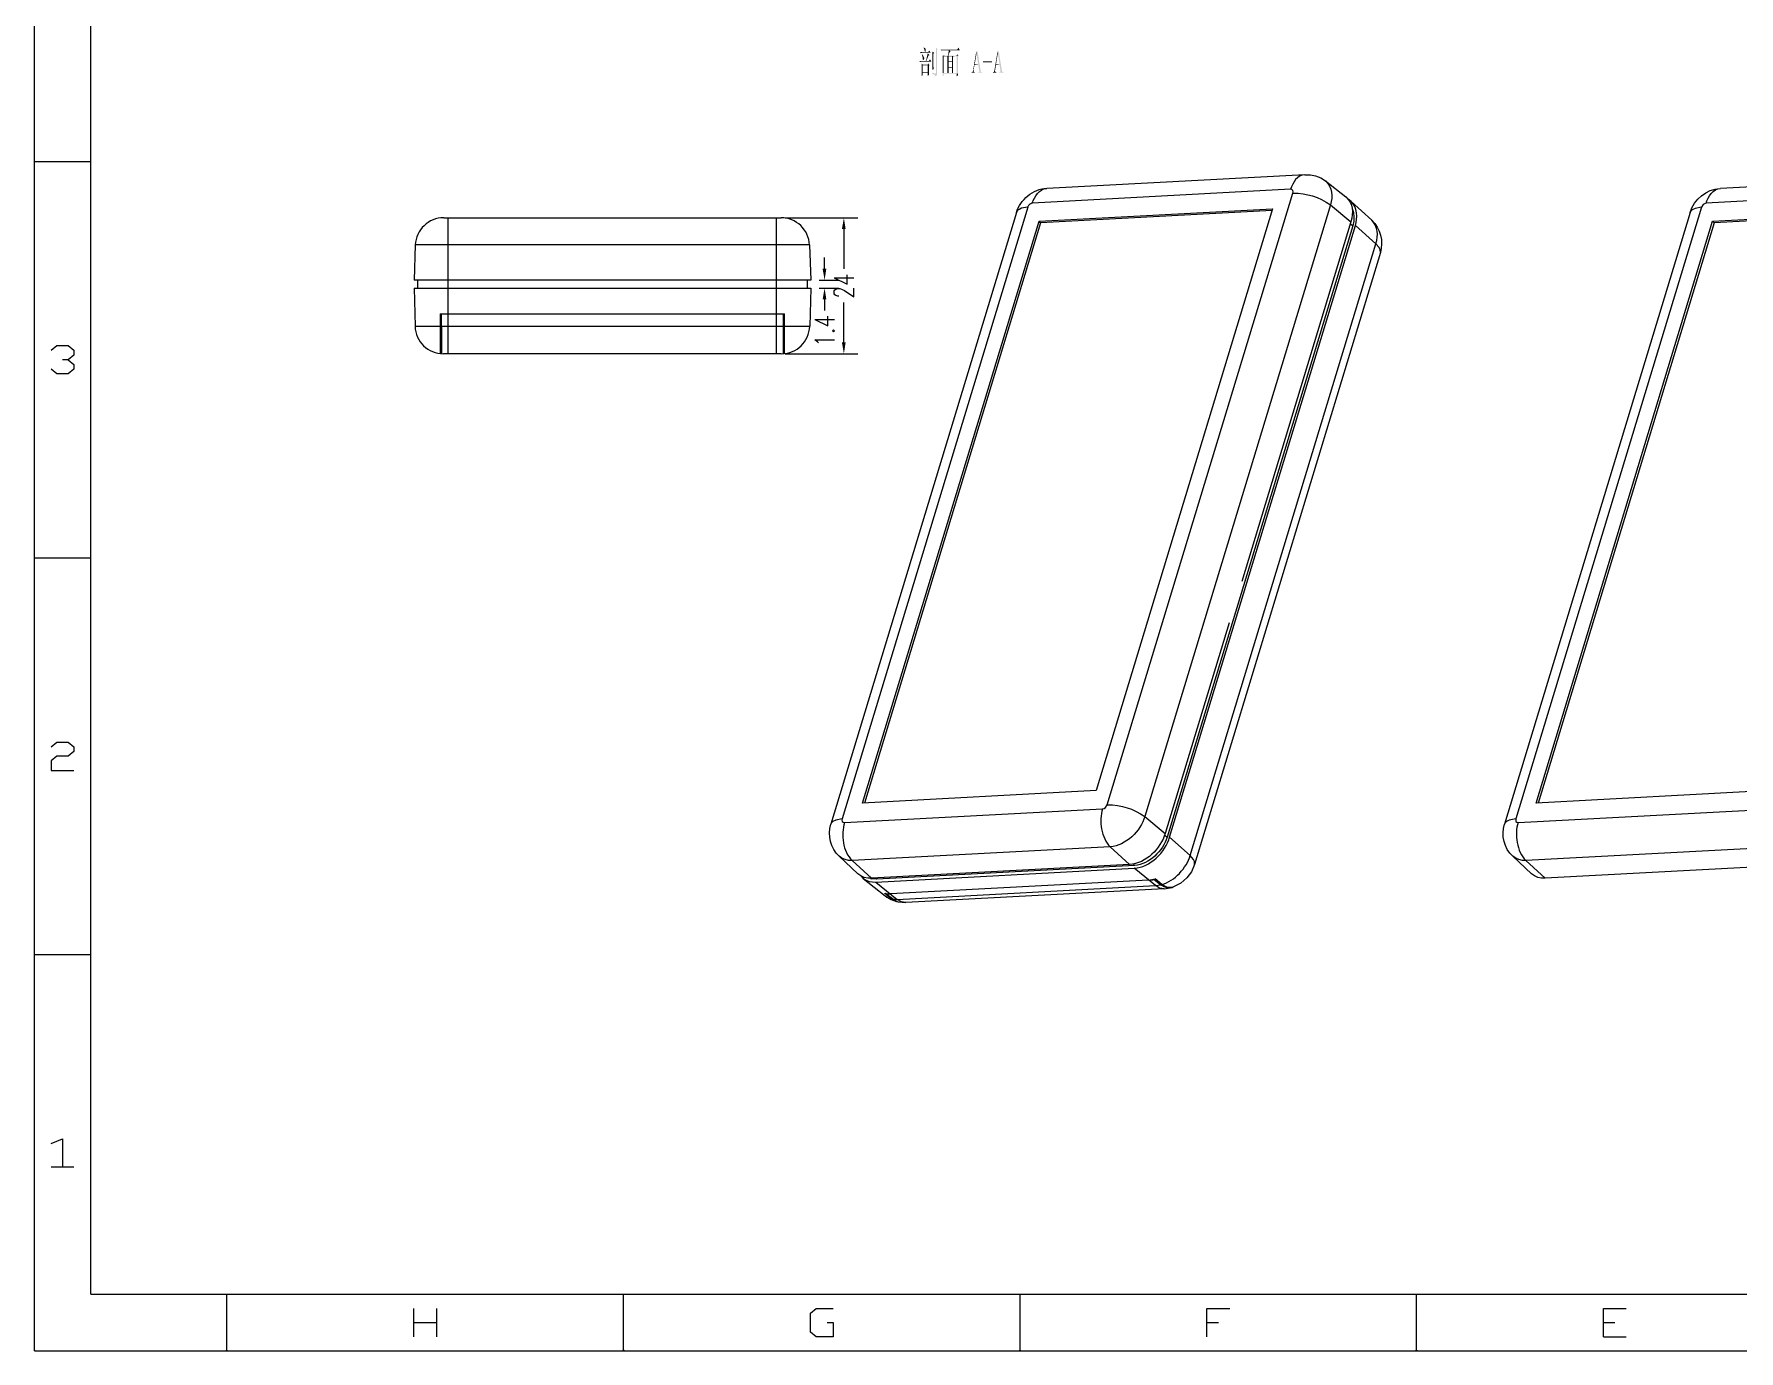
# Model space of a CAD drawing. Header units: millimetres. Extents: x -84 to 204, y -204 to 50.
# Drawn here: x -84.4 to 61.5, y -203.6 to -90.9 of the extents above; entities that cross this region are included whole.
import ezdxf

# ---------------------------------------------------------------- set-up
doc = ezdxf.new("R2010")
doc.units = ezdxf.units.MM

msp = doc.modelspace()

# ---------------------------------------------------------------- hatches: boundary and pattern name
h = msp.add_hatch(color=0)
h.dxf.hatch_style = 2
h.paths.add_polyline_path([(-7.725833, -93.048667), (-7.8105, -93.196833), (-8.636, -93.196833), (-8.5725, -93.2815), (-8.530167, -93.2815), (-8.487833, -93.260333), (-7.598833, -93.260333)])
h = msp.add_hatch(color=0)
h.dxf.hatch_style = 2
h.paths.add_polyline_path([(-7.789333, -92.307833), (-7.874, -92.434833), (-8.5725, -92.434833), (-8.509, -92.540667), (-8.487833, -92.5195), (-8.4455, -92.5195), (-8.403167, -92.498333), (-7.662333, -92.498333)])
h = msp.add_hatch(color=0)
h.dxf.hatch_style = 2
h.paths.add_polyline_path([(-8.403167, -92.604167), (-8.424333, -92.625333), (-8.424333, -92.6465), (-8.382, -92.7735), (-8.382, -92.815833), (-8.360833, -92.879333), (-8.360833, -92.921667), (-8.339667, -92.964), (-8.339667, -93.069833), (-8.3185, -93.112167), (-8.297333, -93.133333), (-8.276167, -93.112167), (-8.233833, -93.0275), (-8.212667, -92.964), (-8.212667, -92.921667), (-8.3185, -92.71), (-8.360833, -92.667667)])
h = msp.add_hatch(color=0)
h.dxf.hatch_style = 2
h.paths.add_polyline_path([(-8.255, -92.032667), (-8.276167, -92.053833), (-8.233403, -92.141559), (-8.209756, -92.233618), (-8.187564, -92.325742), (-8.149167, -92.413667), (-8.128, -92.3925), (-8.106833, -92.3925), (-8.085667, -92.350167), (-8.085667, -92.202), (-8.106833, -92.159667), (-8.128, -92.1385), (-8.170333, -92.096167), (-8.212667, -92.075)])
h = msp.add_hatch(color=0)
h.dxf.hatch_style = 2
h.paths.add_polyline_path([(-7.916333, -92.540667), (-7.958567, -92.702426), (-7.992798, -92.866104), (-8.031129, -93.031105), (-8.085667, -93.196833), (-8.043333, -93.196833), (-7.958667, -93.0275), (-7.958667, -92.985167), (-7.916333, -92.9005), (-7.895167, -92.837), (-7.874, -92.794667), (-7.852833, -92.731167), (-7.768167, -92.688833)])
h = msp.add_hatch(color=0)
h.dxf.hatch_style = 2
h.paths.add_polyline_path([(-7.514167, -92.3925), (-7.514167, -93.958833), (-7.408333, -93.895333), (-7.408333, -93.747167), (-7.4295, -93.704833), (-7.4295, -92.583), (-7.366, -92.498333)])
h = msp.add_hatch(color=0)
h.dxf.hatch_style = 2
h.paths.add_polyline_path([(-7.217833, -92.075), (-7.217833, -92.434833), (-7.217833, -94.234), (-7.239, -94.255167), (-7.281333, -94.276333), (-7.493, -94.2975), (-7.413212, -94.323859), (-7.337822, -94.377933), (-7.281813, -94.449999), (-7.260167, -94.530333), (-7.239, -94.509167), (-7.217833, -94.488), (-7.1755, -94.466833), (-7.154333, -94.4245), (-7.154333, -94.403333), (-7.133167, -94.361), (-7.133167, -94.2975), (-7.112, -94.255167), (-7.112, -92.244333), (-7.0485, -92.180833)])
h = msp.add_hatch(color=0)
h.dxf.hatch_style = 2
h.paths.add_polyline_path([(-5.291667, -92.053833), (-5.3975, -92.223167), (-6.815667, -92.223167), (-6.752167, -92.307833), (-6.731, -92.307833), (-6.688667, -92.286667), (-6.646333, -92.286667), (-5.164667, -92.286667)])
h = msp.add_hatch(color=0)
h.dxf.hatch_style = 2
h.paths.add_polyline_path([(-6.646333, -92.6465), (-6.646333, -92.752333), (-5.439833, -92.794667), (-5.439833, -94.234), (-6.646333, -94.234), (-6.646333, -94.509167), (-6.5405, -94.445667), (-6.5405, -94.2975), (-5.439833, -94.2975), (-5.334, -94.276333), (-5.334, -93.620167), (-5.334, -93.218), (-5.334, -92.837), (-5.291667, -92.752333), (-6.1595, -92.731167), (-6.5405, -92.731167)])
h = msp.add_hatch(color=0)
h.dxf.hatch_style = 2
h.paths.add_polyline_path([(-6.646333, -92.752333), (-6.646333, -94.234), (-6.138333, -94.234), (-6.5405, -94.234), (-6.5405, -92.794667), (-5.439833, -92.794667)])
h = msp.add_hatch(color=0)
h.dxf.hatch_style = 2
h.paths.add_polyline_path([(-6.053667, -92.286667), (-6.117167, -92.286667), (-6.126874, -92.382859), (-6.149314, -92.509578), (-6.176847, -92.635966), (-6.201833, -92.731167), (-6.5405, -92.731167), (-6.138333, -92.731167), (-6.138333, -92.688833), (-6.117167, -92.625333), (-6.053667, -92.498333), (-6.0325, -92.456), (-6.011333, -92.3925), (-5.947833, -92.371333)])
h = msp.add_hatch(color=0)
h.dxf.hatch_style = 2
h.paths.add_polyline_path([(-6.244167, -92.794667), (-6.244167, -94.234), (-6.5405, -94.234), (-6.138333, -94.234), (-6.138333, -93.768333), (-5.842, -93.768333), (-6.138333, -93.704833), (-6.138333, -93.260333), (-5.842, -93.260333), (-6.138333, -93.196833), (-6.138333, -92.794667), (-5.842, -92.794667)])
h = msp.add_hatch(color=0)
h.dxf.hatch_style = 2
h.paths.add_polyline_path([(-5.757333, -92.794667), (-6.244167, -92.794667), (-5.842, -92.794667), (-5.842, -93.196833), (-6.138333, -93.196833), (-5.842, -93.260333), (-5.842, -93.704833), (-6.138333, -93.704833), (-5.842, -93.768333), (-5.842, -94.234), (-5.757333, -94.234)])
h = msp.add_hatch(color=0)
h.dxf.hatch_style = 2
h.paths.add_polyline_path([(-5.3975, -92.625333), (-5.461, -92.731167), (-6.1595, -92.731167), (-5.291667, -92.752333)])
h = msp.add_hatch(color=0)
h.dxf.hatch_style = 2
h.paths.add_polyline_path([(-3.767667, -92.3925), (-4.042833, -94.0435), (-4.085167, -94.128167), (-4.085167, -94.149333), (-4.148667, -94.149333), (-4.148667, -94.212833), (-3.894667, -94.212833), (-3.894667, -94.149333), (-3.915833, -94.149333), (-3.958167, -94.128167), (-3.979333, -94.085833), (-3.979333, -93.937667), (-3.915833, -93.5355), (-3.598333, -93.5355), (-3.894667, -93.472), (-3.7465, -92.583)])
h = msp.add_hatch(color=0)
h.dxf.hatch_style = 2
h.paths.add_polyline_path([(-3.661833, -92.350167), (-3.767667, -92.3925), (-3.7465, -92.583), (-3.598333, -93.472), (-3.894667, -93.472), (-3.598333, -93.5355), (-3.513667, -94.001167), (-3.513667, -94.128167), (-3.534833, -94.149333), (-3.598333, -94.149333), (-3.598333, -94.212833), (-3.280833, -94.212833), (-3.280833, -94.149333), (-3.330062, -94.147084), (-3.365368, -94.128696), (-3.384864, -94.094168), (-3.386667, -94.0435)])
h = msp.add_hatch(color=0)
h.dxf.hatch_style = 2
h.paths.add_polyline_path([(-2.413, -93.302667), (-2.413, -93.218004), (-3.196167, -93.218004), (-3.196167, -93.302667)])
h = msp.add_hatch(color=0)
h.dxf.hatch_style = 2
h.paths.add_polyline_path([(-1.947333, -92.3925), (-2.2225, -94.0435), (-2.243667, -94.085833), (-2.243667, -94.128167), (-2.264833, -94.149333), (-2.328333, -94.149333), (-2.328333, -94.212833), (-2.053167, -94.212833), (-2.053167, -94.149333), (-2.0955, -94.149333), (-2.137833, -94.128167), (-2.137833, -94.085833), (-2.159, -94.064667), (-2.159, -94.001167), (-2.137833, -93.937667), (-2.074333, -93.5355), (-1.778, -93.5355), (-2.074333, -93.472), (-1.926167, -92.583), (-1.905, -92.583)])
h = msp.add_hatch(color=0)
h.dxf.hatch_style = 2
h.paths.add_polyline_path([(-1.8415, -92.350167), (-1.947333, -92.3925), (-1.905, -92.583), (-1.778, -93.472), (-2.074333, -93.472), (-1.778, -93.5355), (-1.693333, -94.001167), (-1.693333, -94.149333), (-1.778, -94.149333), (-1.778, -94.212833), (-1.4605, -94.212833), (-1.4605, -94.149333), (-1.504074, -94.146985), (-1.527307, -94.124727), (-1.543596, -94.088314), (-1.566333, -94.0435)])
h = msp.add_hatch(color=0)
h.dxf.hatch_style = 2
h.paths.add_polyline_path([(-8.4455, -93.4085), (-8.4455, -93.514333), (-8.339667, -93.514333)])
h = msp.add_hatch(color=0)
h.dxf.hatch_style = 2
h.paths.add_polyline_path([(-7.874, -93.4085), (-7.916333, -93.514333), (-8.4455, -93.514333), (-8.4455, -93.556667), (-7.916333, -93.577833), (-7.916333, -94.1705), (-8.339667, -94.1705), (-7.8105, -94.1705), (-7.8105, -93.620167), (-7.768167, -93.556667)])
h = msp.add_hatch(color=0)
h.dxf.hatch_style = 2
h.paths.add_polyline_path([(-8.4455, -93.556667), (-8.4455, -94.191667), (-7.916333, -94.234), (-7.916333, -94.466833), (-7.8105, -94.403333), (-7.8105, -94.1705), (-8.339667, -94.1705), (-8.339667, -93.577833), (-7.916333, -93.577833)])
h = msp.add_hatch(color=0)
h.dxf.hatch_style = 2
h.paths.add_polyline_path([(-8.4455, -94.191667), (-8.4455, -94.488), (-8.339667, -94.4245), (-8.339667, -94.234), (-7.916333, -94.234)])
h = msp.add_hatch(color=0)
h.dxf.hatch_style = 2
h.paths.add_polyline_path([(-7.493, -94.255167), (-7.493, -94.2975), (-7.281333, -94.276333), (-7.387167, -94.276333), (-7.4295, -94.255167)])
h = msp.add_hatch(color=0)
h.dxf.hatch_style = 2
h.paths.add_polyline_path([(-5.334, -94.276333), (-5.439833, -94.2975), (-5.439833, -94.509167), (-5.334, -94.4245), (-5.334, -94.339833)])
h = msp.add_hatch(color=0)
h.dxf.hatch_style = 2
h.paths.add_polyline_path([(-15.261167, -107.590167), (-14.943667, -107.590167), (-15.091833, -106.6165)])
h = msp.add_hatch(color=0)
h.dxf.hatch_style = 2
h.paths.add_polyline_path([(-16.912167, -110.976833), (-16.594667, -110.976833), (-16.742833, -111.9505)])
h = msp.add_hatch(color=0)
h.dxf.hatch_style = 2
h.paths.add_polyline_path([(-16.912167, -113.6015), (-16.594667, -113.6015), (-16.742833, -112.627833)])
h = msp.add_hatch(color=0)
h.dxf.hatch_style = 2
h.paths.add_polyline_path([(-15.261167, -117.2845), (-14.943667, -117.2845), (-15.091833, -118.258167)])
h = msp.add_hatch(color=0)
h.dxf.hatch_style = 2
h.paths.add_polyline_path([(-84.3915, -203.581), (-84.3915, -203.475167), (-84.370333, -203.475167), (-84.285667, -203.496333), (-84.2645, -203.581)])
h = msp.add_hatch(color=0)
h.dxf.hatch_style = 2
h.paths.add_polyline_path([(-68.0085, -203.581), (-67.987333, -203.496333), (-67.902667, -203.475167), (-67.818, -203.496333), (-67.796833, -203.581)])
h = msp.add_hatch(color=0)
h.dxf.hatch_style = 2
h.paths.add_polyline_path([(-34.057167, -203.581), (-34.036, -203.496333), (-33.951333, -203.475167), (-33.866667, -203.496333), (-33.8455, -203.581)])
h = msp.add_hatch(color=0)
h.dxf.hatch_style = 2
h.paths.add_polyline_path([(-0.127, -203.581), (-0.105833, -203.496333), (-0.021167, -203.475167), (0.0635, -203.496333), (0.084667, -203.581)])
h = msp.add_hatch(color=0)
h.dxf.hatch_style = 2
h.paths.add_polyline_path([(33.803167, -203.581), (33.824333, -203.496333), (33.909, -203.475167), (33.993667, -203.496333), (34.014833, -203.581)])

# ---------------------------------------------------------------- linework, layer by layer
at = {"color": 0, "lineweight": 0}
for points in [[(-84.370333, -203.581), (-84.370333, 0)], [(-79.523167, -198.733833), (-79.523167, -4.847167)], [(-84.370333, -101.7905), (-79.523167, -101.7905)], [(24.362833, -102.9335), (2.264833, -104.097667)], [(24.362833, -102.9335), (24.116467, -102.97968), (23.902872, -103.068851), (23.718935, -103.19522), (23.561543, -103.352997), (23.427583, -103.536388), (23.313942, -103.739603), (23.217508, -103.956848), (23.135167, -104.182333)], [(24.362833, -102.9335), (24.8285, -102.9335), (25.273, -103.039333), (25.7175, -103.208667), (26.119667, -103.462667)], [(26.119667, -103.462667), (26.316945, -103.679753), (26.467246, -103.911764), (26.573437, -104.156888), (26.638382, -104.413315), (26.664946, -104.679233), (26.655994, -104.952833), (26.61439, -105.232303), (26.543, -105.515833)], [(26.119667, -103.462667), (27.855333, -104.817333)], [(81.999667, -102.9335), (59.922833, -104.097667)], [(-0.3175, -106.172), (-0.254249, -105.967886), (-0.171857, -105.768622), (-0.071621, -105.575297), (0.045161, -105.388999), (0.177192, -105.210816), (0.323174, -105.041836), (0.48181, -104.883149), (0.651801, -104.735842), (0.831851, -104.601003), (1.020661, -104.479721), (1.216935, -104.373084), (1.419374, -104.28218), (1.626681, -104.208099), (1.837558, -104.151927), (2.050708, -104.114753), (2.264833, -104.097667)], [(1.037167, -105.367667), (1.112071, -105.149332), (1.208898, -104.933783), (1.327909, -104.72814), (1.469364, -104.539521), (1.633523, -104.375045), (1.820648, -104.241832), (2.030997, -104.146999), (2.264833, -104.097667)], [(23.135167, -104.182333), (1.037167, -105.367667)], [(7.450667, -156.845), (23.325667, -104.499833)], [(23.325667, -104.499833), (23.346833, -104.394), (23.325667, -104.288167), (23.241, -104.2035), (23.135167, -104.182333)], [(23.325667, -104.499833), (23.774005, -104.520975), (24.202975, -104.569088), (24.615665, -104.645809), (25.015164, -104.752775), (25.404558, -104.891623), (25.786937, -105.063991), (26.165388, -105.271515), (26.543, -105.515833)], [(27.855333, -104.817333), (28.068034, -105.050415), (28.226411, -105.291665), (28.33518, -105.541878), (28.399052, -105.801848), (28.422741, -106.072368), (28.410958, -106.354232), (28.368418, -106.648233), (28.299833, -106.955167)], [(28.321, -105.2195), (28.067, -105.029)], [(57.319333, -106.172), (57.482525, -105.753125), (57.703856, -105.369006), (57.977433, -105.025062), (58.297366, -104.726714), (58.657763, -104.47938), (59.052735, -104.288481), (59.476388, -104.159437), (59.922833, -104.097667)], [(58.695167, -105.367667), (58.760217, -105.153282), (58.855339, -104.937801), (58.978126, -104.729721), (59.126173, -104.537536), (59.297073, -104.369743), (59.488421, -104.234837), (59.697809, -104.141313), (59.922833, -104.097667)], [(80.772, -104.182333), (58.695167, -105.367667)], [(-0.3175, -106.172), (-16.213667, -158.517167)], [(0.635, -105.706333), (-15.24, -158.0515)], [(1.037167, -105.367667), (0.973667, -105.367667), (0.931333, -105.388833), (0.910167, -105.41), (0.867833, -105.41), (0.8255, -105.452333), (0.783167, -105.4735), (0.762, -105.494667), (0.740833, -105.537), (0.6985, -105.579333), (0.677333, -105.621667), (0.656167, -105.642833), (0.656167, -105.685167), (0.635, -105.706333), (0.4614, -105.732841), (0.28575, -105.75753), (0.115391, -105.798954), (-0.042333, -105.875667), (-0.105833, -105.896833), (-0.169333, -105.939167), (-0.211667, -105.9815), (-0.232833, -106.023833), (-0.275167, -106.066167), (-0.296333, -106.1085), (-0.3175, -106.129667), (-0.3175, -106.172)], [(1.608667, -106.912833), (21.59, -105.8545)], [(21.547667, -105.9815), (1.735667, -107.039833), (1.608667, -106.912833)], [(21.59, -105.8545), (6.498167, -155.6385)], [(26.543, -105.515833), (10.668, -157.861)], [(26.543, -105.515833), (28.299833, -106.955167)], [(28.680833, -107.272667), (28.746777, -107.014661), (28.787824, -106.743004), (28.800578, -106.464716), (28.78164, -106.186817), (28.727611, -105.916326), (28.635093, -105.660263), (28.500689, -105.425648), (28.321, -105.2195)], [(28.321, -105.2195), (30.077833, -106.828167)], [(28.405667, -105.812167), (28.5115, -106.172), (28.553833, -106.553), (28.532667, -106.912833), (28.448, -107.293833)], [(57.319333, -106.172), (41.444333, -158.517167)], [(58.293, -105.706333), (42.418, -158.0515)], [(58.695167, -105.367667), (58.547, -105.41), (58.441167, -105.4735), (58.293, -105.706333), (57.742667, -105.812167), (57.488667, -105.939167), (57.382833, -106.045), (57.319333, -106.172)], [(59.2455, -106.912833), (79.248, -105.8545)], [(79.205667, -105.9815), (59.393667, -107.039833), (59.2455, -106.912833)], [(-49.3395, -106.6165), (-49.577657, -106.625828), (-49.810386, -106.659189), (-50.036392, -106.715325), (-50.25438, -106.792977), (-50.463055, -106.890886), (-50.661125, -107.007794), (-50.847293, -107.142441), (-51.020266, -107.293569), (-51.178748, -107.459918), (-51.321446, -107.640231), (-51.447065, -107.833247), (-51.554311, -108.037709), (-51.641888, -108.252358), (-51.708503, -108.475934), (-51.75286, -108.707179), (-51.773667, -108.944833)], [(-49.3395, -106.6165), (-20.468167, -106.6165)], [(-48.9585, -118.258167), (-48.9585, -106.6165)], [(-20.849167, -118.258167), (-20.849167, -106.6165)], [(-18.034, -108.944833), (-18.056574, -108.70469), (-18.101826, -108.471738), (-18.1686, -108.247138), (-18.255737, -108.032054), (-18.362079, -107.827648), (-18.486469, -107.635084), (-18.627746, -107.455523), (-18.784755, -107.290129), (-18.956337, -107.140064), (-19.141333, -107.006492), (-19.338586, -106.890574), (-19.546937, -106.793473), (-19.765229, -106.716353), (-19.992303, -106.660375), (-20.227002, -106.626704), (-20.468167, -106.6165)], [(-20.108333, -106.6165), (-13.885333, -106.6165)], [(-15.091833, -107.590167), (-15.091833, -110.998)], [(-13.504333, -156.718), (1.608667, -106.912833)], [(1.735667, -107.039833), (-13.335, -156.696833)], [(28.448, -107.293833), (12.573, -159.617833)], [(12.784667, -159.617833), (28.680833, -107.272667)], [(28.299833, -106.955167), (18.965333, -137.7315)], [(28.236333, -107.103333), (28.448, -107.293833)], [(28.680833, -107.272667), (30.437667, -108.839)], [(30.437667, -108.839), (30.503075, -108.556826), (30.545402, -108.285591), (30.560419, -108.024228), (30.543897, -107.771671), (30.491607, -107.526853), (30.399319, -107.288707), (30.262804, -107.056167), (30.077833, -106.828167)], [(30.077833, -106.828167), (30.342594, -107.104319), (30.557821, -107.414764), (30.723685, -107.75242), (30.840363, -108.110205), (30.908026, -108.481037), (30.926848, -108.857835), (30.897004, -109.233516), (30.818667, -109.601)], [(44.153667, -156.718), (59.2455, -106.912833)], [(59.393667, -107.039833), (44.323, -156.696833)], [(-51.773667, -108.944833), (-51.8795, -111.9505)], [(-18.034, -108.944833), (-51.773667, -108.944833)], [(-18.034, -108.944833), (-17.928167, -111.9505)], [(14.5415, -161.184167), (30.437667, -108.839)], [(30.818667, -109.558667), (30.7975, -109.347), (30.712833, -109.1565), (30.437667, -108.839)], [(-16.742833, -110.976833), (-16.742833, -110.003167)], [(30.818667, -109.601), (14.9225, -161.946167)], [(30.7975, -109.601), (30.818667, -109.558667)], [(-17.928167, -111.9505), (-51.8795, -111.9505)], [(-51.583167, -111.9505), (-51.583167, -112.627833)], [(-18.2245, -111.9505), (-18.2245, -112.627833)], [(-17.2085, -111.9505), (-15.536333, -111.9505)], [(-15.9385, -111.76), (-14.816667, -112.289167), (-14.816667, -111.484833)], [(-15.9385, -111.76), (-14.245167, -111.76)], [(-51.8795, -112.627833), (-17.928167, -112.627833)], [(-51.8795, -112.627833), (-51.794833, -115.8875)], [(-17.928167, -112.627833), (-18.012833, -115.8875)], [(-17.2085, -112.627833), (-15.536333, -112.627833)], [(-16.742833, -113.6015), (-16.742833, -114.554)], [(-15.536333, -113.326333), (-15.621, -113.326333), (-15.790333, -113.262833), (-15.853833, -113.2205), (-15.9385, -113.114667), (-15.9385, -112.881833), (-15.853833, -112.776), (-15.790333, -112.733667), (-15.621, -112.670167), (-15.451667, -112.670167), (-15.3035, -112.733667), (-15.0495, -112.8395), (-14.245167, -113.368667), (-14.245167, -112.627833)], [(-49.635833, -114.850333), (-20.171833, -114.850333)], [(-49.635833, -114.850333), (-49.635833, -118.237)], [(-49.5935, -118.1735), (-49.5935, -114.850333)], [(-49.53, -115.8875), (-49.53, -114.850333)], [(-20.277667, -114.850333), (-20.277667, -115.8875)], [(-20.214167, -114.850333), (-20.214167, -118.1735)], [(-20.171833, -118.237), (-20.171833, -114.850333)], [(-17.5895, -115.316), (-16.467667, -115.866333), (-16.467667, -115.040833)], [(-15.091833, -117.2845), (-15.091833, -113.8555)], [(-51.794833, -115.8875), (-51.767907, -116.135754), (-51.720713, -116.374829), (-51.654016, -116.603835), (-51.568582, -116.821876), (-51.465176, -117.028061), (-51.344566, -117.221496), (-51.207517, -117.401289), (-51.054794, -117.566546), (-50.887163, -117.716374), (-50.705391, -117.849882), (-50.510242, -117.966174), (-50.302484, -118.064359), (-50.082881, -118.143544), (-49.8522, -118.202836), (-49.611207, -118.241341), (-49.360667, -118.258167)], [(-51.794833, -115.8875), (-49.635833, -115.8875)], [(-49.635833, -116.501333), (-49.5935, -116.501333)], [(-49.635833, -116.543667), (-49.5935, -116.543667)], [(-49.5935, -115.8875), (-49.53, -115.8875), (-49.53, -118.237)], [(-49.53, -115.8875), (-20.277667, -115.8875)], [(-20.447, -118.258167), (-20.195948, -118.242852), (-19.954598, -118.205353), (-19.723697, -118.146628), (-19.503992, -118.067634), (-19.29623, -117.969329), (-19.10116, -117.852672), (-18.919527, -117.718621), (-18.752079, -117.568133), (-18.599564, -117.402168), (-18.462728, -117.221682), (-18.34232, -117.027635), (-18.239085, -116.820983), (-18.153772, -116.602686), (-18.087128, -116.373701), (-18.039899, -116.134986), (-18.012833, -115.8875)], [(-20.214167, -115.8875), (-20.277667, -115.8875), (-20.277667, -118.237)], [(-20.214167, -116.501333), (-20.171833, -116.501333)], [(-20.214167, -116.543667), (-20.171833, -116.543667)], [(-20.171833, -115.8875), (-18.012833, -115.8875)], [(-17.5895, -115.316), (-15.896167, -115.316)], [(-82.931, -117.940667), (-82.444167, -117.5385), (-81.4705, -117.5385), (-80.983667, -117.940667), (-80.983667, -118.364), (-81.4705, -118.766167), (-81.957333, -118.766167)], [(-49.5935, -117.2845), (-49.635833, -117.2845)], [(-20.171833, -117.2845), (-20.214167, -117.2845)], [(-17.272, -117.326833), (-17.356667, -117.221), (-17.5895, -117.051667), (-15.896167, -117.051667)], [(-81.4705, -118.766167), (-80.983667, -119.168333), (-80.983667, -119.5705), (-81.4705, -119.972667), (-82.444167, -119.972667), (-82.931, -119.5705)], [(-49.5935, -118.1735), (-49.572333, -118.215833), (-49.53, -118.237)], [(-20.447, -118.258167), (-49.360667, -118.258167)], [(-20.277667, -118.237), (-20.235333, -118.215833), (-20.214167, -118.1735)], [(-20.108333, -118.258167), (-13.885333, -118.258167)], [(-84.370333, -135.720667), (-79.523167, -135.720667)], [(17.885833, -141.2875), (12.403667, -159.300333)], [(-82.931, -151.892), (-82.444167, -151.489833), (-81.4705, -151.489833), (-80.983667, -151.892), (-80.983667, -152.294167), (-81.4705, -152.696333), (-82.444167, -152.696333), (-82.931, -153.0985), (-82.931, -153.902833), (-80.983667, -153.902833)], [(6.498167, -155.6385), (-13.504333, -156.718)], [(64.135, -155.6385), (44.153667, -156.718)], [(-15.0495, -158.369), (7.0485, -157.204833)], [(7.0485, -157.204833), (6.99195, -157.396465), (6.94838, -157.598244), (6.917795, -157.808303), (6.900201, -158.024777), (6.895605, -158.245798), (6.904013, -158.4695), (6.925431, -158.694017), (6.959865, -158.917481), (7.007321, -159.138027), (7.067806, -159.353787), (7.141326, -159.562896), (7.227887, -159.763486), (7.327496, -159.953692), (7.440158, -160.131646), (7.565879, -160.295482), (7.704667, -160.443333)], [(7.0485, -157.204833), (7.1755, -157.1625), (7.3025, -157.077833), (7.450667, -156.845), (7.899005, -156.866142), (8.327975, -156.914255), (8.740665, -156.990976), (9.140164, -157.097942), (9.529558, -157.23679), (9.911937, -157.409158), (10.290388, -157.616682), (10.668, -157.861), (10.589917, -158.089903), (10.491473, -158.318791), (10.373971, -158.545738), (10.238714, -158.768818), (10.087002, -158.986107), (9.920139, -159.195678), (9.739426, -159.395607), (9.546167, -159.583967), (9.341662, -159.758833), (9.127215, -159.91828), (8.904128, -160.060383), (8.673703, -160.183215), (8.437242, -160.284852), (8.196048, -160.363367), (7.951422, -160.416836), (7.704667, -160.443333)], [(42.6085, -158.369), (64.685333, -157.204833)], [(-15.494, -161.247667), (-15.75027, -160.976024), (-15.960758, -160.670561), (-16.124597, -160.338234), (-16.240919, -159.986001), (-16.308855, -159.62082), (-16.327537, -159.249649), (-16.296097, -158.879445), (-16.213667, -158.517167)], [(-15.24, -158.0515), (-15.790333, -158.157333), (-16.044333, -158.284333), (-16.150167, -158.390167), (-16.213667, -158.517167)], [(-15.24, -158.0515), (-15.261167, -158.157333), (-15.24, -158.284333), (-15.155333, -158.347833), (-15.0495, -158.369), (-15.095867, -158.563589), (-15.132765, -158.76801), (-15.15969, -158.980381), (-15.176136, -159.198816), (-15.181598, -159.421433), (-15.17557, -159.646348), (-15.157547, -159.871678), (-15.127023, -160.095539), (-15.083493, -160.316046), (-15.026452, -160.531318), (-14.955395, -160.739469), (-14.869815, -160.938617), (-14.769208, -161.126877), (-14.653067, -161.302367), (-14.520889, -161.463203), (-14.372167, -161.6075), (-14.689667, -161.6075), (-14.986, -161.544), (-15.261167, -161.417), (-15.494, -161.247667)], [(10.668, -157.861), (12.403667, -159.300333)], [(42.142833, -161.247667), (41.890193, -160.975807), (41.681962, -160.669618), (41.519554, -160.336342), (41.404381, -159.983223), (41.337859, -159.617503), (41.321401, -159.246424), (41.356421, -158.877232), (41.444333, -158.517167)], [(42.418, -158.0515), (41.8465, -158.157333), (41.613667, -158.284333), (41.507833, -158.390167), (41.444333, -158.517167)], [(42.418, -158.0515), (42.396833, -158.157333), (42.418, -158.284333), (42.502667, -158.347833), (42.6085, -158.369), (42.552168, -158.56107), (42.508727, -158.76312), (42.478198, -158.973307), (42.460598, -159.189787), (42.455946, -159.410718), (42.464261, -159.634256), (42.485561, -159.858558), (42.519865, -160.08178), (42.567191, -160.30208), (42.627558, -160.517613), (42.700985, -160.726537), (42.787491, -160.927008), (42.887093, -161.117183), (42.99981, -161.295219), (43.125662, -161.459273), (43.264667, -161.6075), (42.968333, -161.6075), (42.672, -161.544), (42.396833, -161.417), (42.142833, -161.247667)], [(7.704667, -160.443333), (-14.372167, -161.6075)], [(7.704667, -160.443333), (9.355667, -161.967333)], [(12.403667, -159.300333), (12.320408, -159.546353), (12.217685, -159.788893), (12.096605, -160.026431), (11.958274, -160.257447), (11.803799, -160.48042), (11.634287, -160.69383), (11.450846, -160.896155), (11.254581, -161.085874), (11.046601, -161.261467), (10.828011, -161.421413), (10.599919, -161.564191), (10.363432, -161.688281), (10.119656, -161.79216), (9.869698, -161.87431), (9.614666, -161.933208), (9.355667, -161.967333)], [(9.736667, -162.284833), (9.995666, -162.25399), (10.251046, -162.19712), (10.501623, -162.115918), (10.746217, -162.012081), (10.983647, -161.887305), (11.212732, -161.743285), (11.432289, -161.581718), (11.641137, -161.4043), (11.838097, -161.212727), (12.021985, -161.008694), (12.19162, -160.793898), (12.345822, -160.570036), (12.483409, -160.338802), (12.6032, -160.101893), (12.704013, -159.861005), (12.784667, -159.617833)], [(12.573, -159.617833), (12.495227, -159.837401), (12.400376, -160.05495), (12.289377, -160.268947), (12.16316, -160.477861), (12.022656, -160.680161), (11.868795, -160.874315), (11.702506, -161.05879), (11.524721, -161.232056), (11.336369, -161.392581), (11.13838, -161.538832), (10.931684, -161.669279), (10.717212, -161.78239), (10.495895, -161.876632), (10.268661, -161.950474), (10.036442, -162.002385), (9.800167, -162.030833)], [(12.361333, -159.4485), (12.573, -159.617833)], [(12.784667, -159.617833), (14.5415, -161.184167)], [(65.362667, -160.443333), (43.264667, -161.6075)], [(-15.494, -161.247667), (-13.9065, -162.7505)], [(-12.742333, -163.1315), (-14.372167, -161.6075)], [(9.800167, -162.030833), (9.673167, -161.903833)], [(12.1285, -163.660667), (12.329019, -163.599085), (12.527837, -163.518472), (12.723899, -163.420242), (12.916148, -163.305811), (13.10353, -163.176594), (13.284988, -163.034007), (13.459466, -162.879466), (13.625909, -162.714384), (13.783262, -162.540179), (13.930468, -162.358266), (14.066471, -162.170059), (14.190216, -161.976974), (14.300647, -161.780427), (14.396709, -161.581833), (14.477345, -161.382608), (14.5415, -161.184167)], [(14.9225, -161.946167), (14.9225, -161.713333), (14.837833, -161.522833), (14.5415, -161.184167)], [(42.142833, -161.247667), (43.7515, -162.7505)], [(44.915667, -163.1315), (43.264667, -161.6075)], [(-12.742333, -163.1315), (-13.038667, -163.1315), (-13.356167, -163.068), (-13.6525, -162.941), (-13.9065, -162.7505)], [(-13.631333, -162.941), (-13.440833, -163.152667)], [(-13.440833, -163.152667), (-13.186833, -163.300833), (-12.932833, -163.406667), (-12.6365, -163.449), (-12.361333, -163.470167)], [(-13.440833, -163.152667), (-11.557, -164.634333)], [(-12.827, -163.152667), (-12.742333, -163.173833)], [(9.355667, -161.967333), (-12.742333, -163.1315)], [(-12.742333, -163.173833), (-12.721167, -163.173833)], [(-12.276667, -163.216167), (-12.721167, -163.173833)], [(-12.3825, -163.110333), (-12.276667, -163.216167)], [(-12.361333, -163.470167), (9.736667, -162.284833)], [(9.800167, -162.030833), (-12.276667, -163.216167)], [(10.9855, -163.300833), (-11.091333, -164.465)], [(11.578167, -163.7665), (9.736667, -162.284833)], [(10.9855, -163.300833), (11.557, -163.195)], [(10.9855, -163.300833), (11.154833, -163.279667), (11.218333, -163.279667), (11.345333, -163.2585), (11.408833, -163.237333), (11.451167, -163.237333)], [(11.451167, -163.237333), (11.472333, -163.216167)], [(11.451167, -163.237333), (12.043833, -163.703)], [(12.1285, -163.660667), (11.557, -163.195)], [(14.9225, -161.946167), (14.647333, -162.581167), (14.245167, -163.110333), (13.737167, -163.554833), (13.123333, -163.872333)], [(44.915667, -163.1315), (44.598167, -163.1315), (44.280667, -163.068), (44.0055, -162.941), (43.7515, -162.7505)], [(66.9925, -161.967333), (44.915667, -163.1315)], [(-12.361333, -163.470167), (-10.519833, -164.951833)], [(-11.027833, -164.9095), (-11.472333, -164.5285), (-11.557, -164.465), (-11.599333, -164.422667)], [(-11.599333, -164.422667), (-11.535833, -164.443833), (-11.472333, -164.465)], [(-11.557, -164.634333), (-11.408833, -164.740167)], [(-11.557, -164.634333), (-11.049, -164.951833), (-10.900833, -165.015333), (-10.583333, -165.121167)], [(-11.535833, -164.443833), (-11.535833, -164.422667)], [(-11.535833, -164.443833), (-11.451167, -164.465)], [(-10.943167, -164.9095), (-11.535833, -164.443833), (-10.964333, -164.9095)], [(-11.472333, -164.465), (-11.303, -164.465), (-11.260667, -164.486167), (-11.091333, -164.465)], [(-11.451167, -164.465), (-11.091333, -164.465)], [(-11.408833, -164.740167), (-11.027833, -164.9095)], [(-10.519833, -164.951833), (11.578167, -163.7665)], [(12.319, -164.041667), (-9.779, -165.205833)], [(11.578167, -163.7665), (12.043833, -163.703)], [(12.319, -164.041667), (11.916833, -163.978167), (11.578167, -163.7665)], [(12.043833, -163.703), (12.107333, -163.6395)], [(12.043833, -163.703), (12.086167, -163.724167)], [(12.086167, -163.724167), (12.297833, -163.851167), (12.530667, -163.935833), (12.7635, -163.957), (12.996333, -163.914667)], [(12.996333, -163.914667), (12.7635, -163.914667), (12.530667, -163.8935), (12.319, -163.787667), (12.1285, -163.660667)], [(12.319, -164.041667), (12.996333, -163.914667)], [(12.996333, -163.914667), (13.081, -163.872333), (13.123333, -163.872333)], [(12.996333, -163.914667), (13.038667, -163.8935)], [(-11.027833, -164.9095), (-10.9855, -164.930667)], [(-10.9855, -164.930667), (-10.583333, -165.121167)], [(-10.7315, -165.057667), (-10.964333, -164.9095), (-10.943167, -164.9095)], [(-10.943167, -164.9095), (-10.519833, -164.951833)], [(-10.668, -165.078833), (-10.943167, -164.9095)], [(-10.7315, -165.057667), (-10.456333, -165.1635)], [(-10.519833, -165.142333), (-10.583333, -165.121167), (-10.668, -165.078833)], [(-10.583333, -165.121167), (-10.456333, -165.1635)], [(-9.779, -165.205833), (-10.16, -165.142333), (-10.519833, -164.951833)], [(-10.456333, -165.1635), (-9.779, -165.205833)], [(-84.370333, -169.650833), (-79.523167, -169.650833)], [(-82.931, -185.822167), (-81.957333, -185.42), (-81.957333, -187.833)], [(-82.931, -187.833), (-80.983667, -187.833)], [(-79.523167, -198.733833), (198.733833, -198.733833)], [(-67.902667, -203.581), (-67.902667, -198.733833)], [(-33.951333, -203.581), (-33.951333, -198.733833)], [(-0.021167, -203.581), (-0.021167, -198.733833)], [(33.909, -203.581), (33.909, -198.733833)], [(-51.900667, -202.3745), (-51.900667, -199.940333)], [(-51.900667, -201.146833), (-49.953333, -201.146833)], [(-49.953333, -199.940333), (-49.953333, -202.3745)], [(-16.51, -201.146833), (-16.023167, -201.146833), (-16.023167, -202.3745), (-17.4625, -202.3745), (-17.949333, -201.972333), (-17.949333, -200.3425), (-17.4625, -199.940333), (-16.023167, -199.940333)], [(15.980833, -202.3745), (15.980833, -199.940333), (17.928167, -199.940333)], [(15.980833, -201.146833), (16.9545, -201.146833)], [(49.911, -202.3745), (49.911, -199.940333), (51.858333, -199.940333)], [(49.911, -201.146833), (50.884667, -201.146833)], [(49.911, -202.3745), (51.858333, -202.3745)], [(-84.370333, -203.581), (203.581, -203.581)], [(-84.370333, -203.581), (203.581, -203.581)]]:
    msp.add_lwpolyline(points, dxfattribs=at)
msp.add_lwpolyline([(-16.0655, -116.289667), (-15.980833, -116.353167), (-15.896167, -116.289667), (-15.980833, -116.247333)], close=True, dxfattribs=at)

doc.saveas('drawing.dxf')
